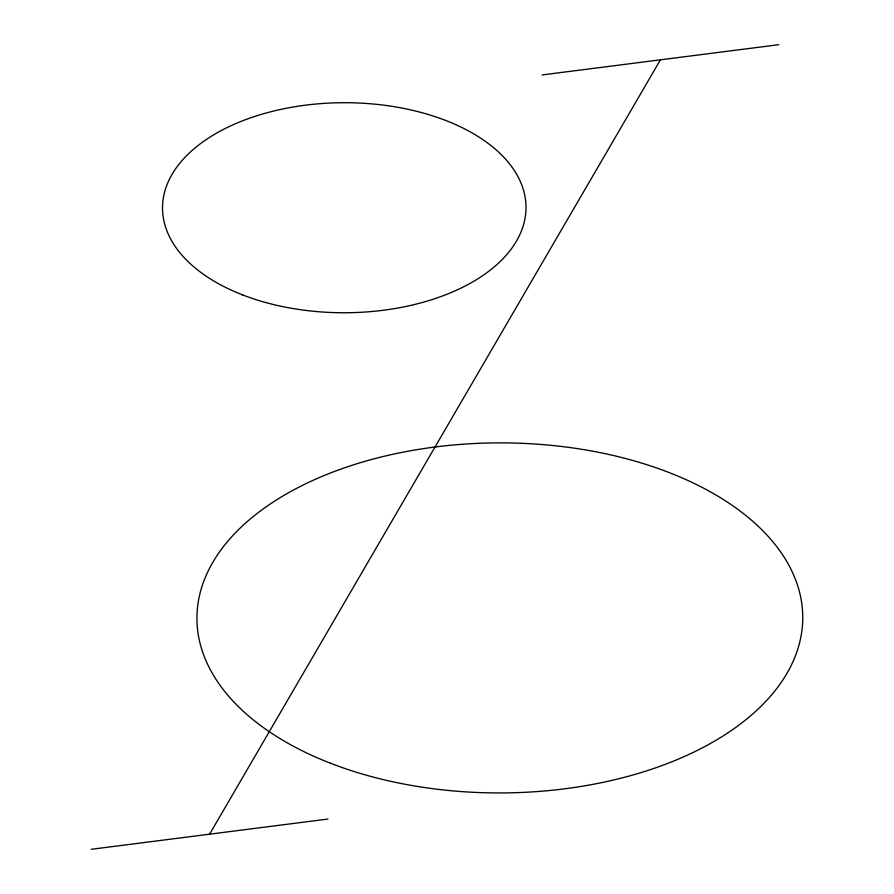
<?xml version="1.0" encoding="UTF-8"?>
<svg xmlns="http://www.w3.org/2000/svg" width="894" height="894" viewBox="0 0 894 894"><rect width="100%" height="100%" fill="white"/><g stroke="black" fill="none" stroke-linecap="round" stroke-linejoin="round"><path stroke-width="1.34" d="M209.609 834.18L660.431 59.82M542.077 74.94L778.786 44.7M91.255 849.3L327.964 819.06M330.434 763.208A302.91 175.034 -0.1 0 0 802.007 629.778A302.91 175.034 -0.1 0 0 367.088 460.734A302.91 175.034 -0.1 0 0 330.434 763.208M242.609 294.908A181.739 105.023 -0.1 0 0 525.56 214.862A181.739 105.023 -0.1 0 0 264.602 113.426A181.739 105.023 -0.1 0 0 242.609 294.908"/></g></svg>
